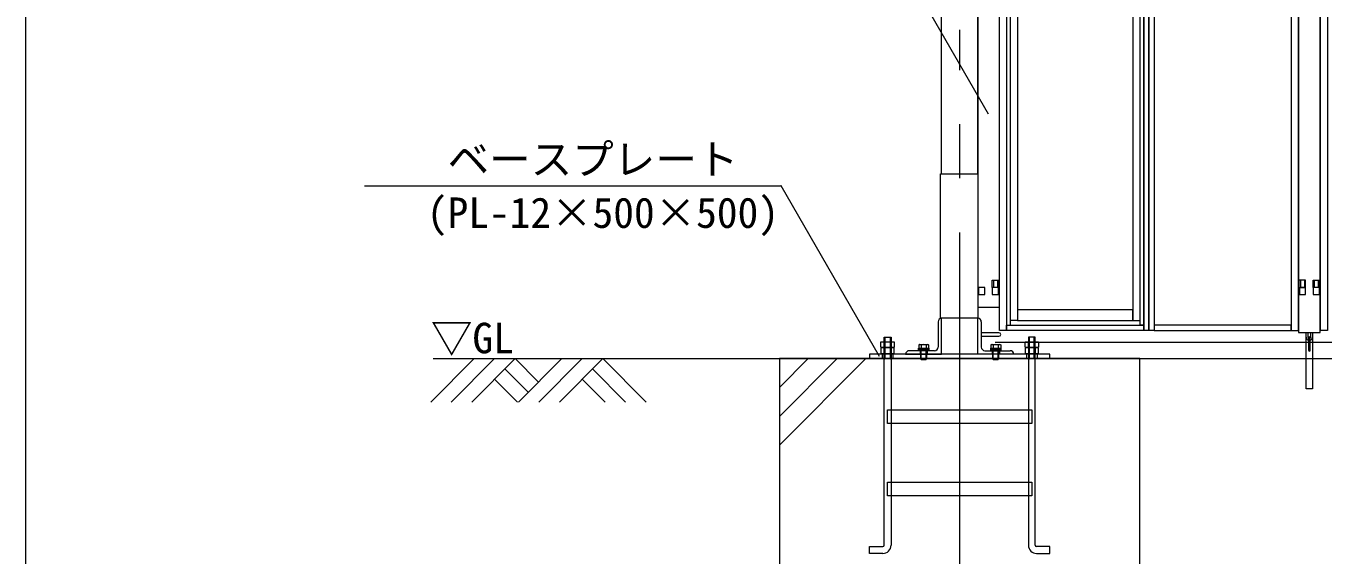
# Model space of a CAD drawing. Units: millimetres, scale not verified. Extents: x -35488 to -11338, y -17325 to 17325.
# Drawn here: x -35488 to -31890, y 3911 to 5377 of the extents above; entities that cross this region are included whole.
import ezdxf
from ezdxf.enums import TextEntityAlignment as Align

# ---------------------------------------------------------------- set-up
doc = ezdxf.new("R2010")
doc.units = ezdxf.units.MM
doc.header["$LTSCALE"] = 150
for name, pattern in [('CHAIN2', [12, 9, -1, 1, -1]), ('DASHED1', [1.8, 1.2, -0.6]), ('DOUBLE_CHAIN2', [12.8, 9, -1, 0.6, -0.6, 0.6, -1])]:
    doc.linetypes.add(name, pattern=pattern)
for name, color, linetype, lineweight in [('0-5_ﾍﾞｰｽﾗｲﾝ', 5, 'Continuous', 18), ('0-6_ﾎﾞﾙﾄ類', 2, 'Continuous', 18), ('0-8_ﾜｲﾔｰﾛｰﾌﾟ', 7, 'DOUBLE_CHAIN2', 18), ('0-9_基礎工事用PCA大', 7, 'Continuous', 18), ('0-A_図面枠', 7, 'Continuous', 18), ('0-C_側固定棒', 7, 'Continuous', 18), ('1-0_中央走行棒', 7, 'Continuous', 18), ('1-4_通芯', 1, 'CHAIN2', 18), ('1-7_標準ﾊﾟﾈﾙ', 7, 'Continuous', 18), ('1-8_標準柱', 7, 'Continuous', 18), ('1-9_文字', 7, 'Continuous', 18), ('1-A_落とし棒', 7, 'Continuous', 18)]:
    doc.layers.add(name, color=color, linetype=linetype, lineweight=lineweight)
doc.styles.add('ＭＳ ゴシック', font='')
doc.styles.get('ＭＳ ゴシック').set_extended_font_data('MS Gothic')

msp = doc.modelspace()

# ---------------------------------------------------------------- linework, layer by layer
at = {"layer": '0-5_ﾍﾞｰｽﾗｲﾝ'}
msp.add_line((-34358.1, 4455), (-21498.1, 4455), dxfattribs=at)
at = {"layer": '0-6_ﾎﾞﾙﾄ類'}
for p, q in [((-33107.6, 4487), (-33107.6, 4501.6)), ((-33088.6, 4487), (-33088.6, 4501.6)), ((-32707.6, 4487), (-32707.6, 4501.6)), ((-32688.6, 4487), (-32688.6, 4501.6)), ((-33107.6, 4484.2), (-33107.6, 4469.6)), ((-33088.6, 4484.2), (-33088.6, 4469.6)), ((-33010, 4494), (-33011.8, 4492.9)), ((-33011.8, 4492.9), (-33011.8, 4484.2)), ((-33011.8, 4484.2), (-32984.5, 4484.2)), ((-33010, 4494), (-32986.3, 4494)), ((-33009.4, 4484), (-32986.9, 4484)), ((-33006.1, 4455), (-33006.1, 4477)), ((-33004.9, 4492.9), (-33004.9, 4484.2)), ((-33004.9, 4452.2), (-33004.9, 4477)), ((-32999.3, 4481), (-32998.2, 4477)), ((-32998, 4481), (-32996.9, 4477)), ((-32991.3, 4492.9), (-32991.3, 4484.2)), ((-32990.1, 4455), (-32990.1, 4477)), ((-32986.3, 4494), (-32984.5, 4492.9)), ((-32984.5, 4492.9), (-32984.5, 4484.2)), ((-32809.9, 4494), (-32811.8, 4492.9)), ((-32811.8, 4492.9), (-32811.8, 4484.2)), ((-32811.8, 4484.2), (-32784.4, 4484.2)), ((-32809.9, 4494), (-32786.3, 4494)), ((-32809.4, 4484), (-32786.9, 4484)), ((-32806.1, 4455), (-32806.1, 4477)), ((-32805, 4492.9), (-32805, 4484.2)), ((-32804.9, 4452.2), (-32804.9, 4477)), ((-32799.3, 4481), (-32798.2, 4477)), ((-32798, 4481), (-32796.9, 4477)), ((-32791.3, 4492.9), (-32791.3, 4484.2)), ((-32790.1, 4455), (-32790.1, 4477)), ((-32786.3, 4494), (-32784.4, 4492.9)), ((-32784.4, 4492.9), (-32784.4, 4484.2)), ((-32707.6, 4484.2), (-32707.6, 4469.6)), ((-32688.6, 4484.2), (-32688.6, 4469.6)), ((-33006.1, 4455), (-33004.9, 4452.2)), ((-32806.1, 4455), (-32804.9, 4452.2))]:
    msp.add_line(p, q, dxfattribs=at)
for points in [[(-33116.6, 4487), (-33116.6, 4501.6), (-33079.7, 4501.6), (-33079.7, 4487), (-33082.1, 4485.6), (-33114.1, 4485.6)], [(-32716.6, 4487), (-32716.6, 4501.6), (-32679.6, 4501.6), (-32679.6, 4487), (-32682.1, 4485.6), (-32714.1, 4485.6)], [(-33116.6, 4484.2), (-33116.6, 4469.6), (-33079.7, 4469.6), (-33079.7, 4484.2), (-33082.1, 4485.6), (-33114.1, 4485.6)], [(-33116.1, 4469.6), (-33080.1, 4469.6), (-33080.1, 4467), (-33116.1, 4467)], [(-32984.1, 4484), (-32984.1, 4481), (-33012.1, 4481), (-33012.1, 4484)], [(-33012.1, 4481), (-32984.1, 4481), (-32984.1, 4477), (-33012.1, 4477)], [(-32784.1, 4484), (-32784.1, 4481), (-32812.1, 4481), (-32812.1, 4484)], [(-32812.1, 4481), (-32784.1, 4481), (-32784.1, 4477), (-32812.1, 4477)], [(-32716.6, 4484.2), (-32716.6, 4469.6), (-32679.6, 4469.6), (-32679.6, 4484.2), (-32682.1, 4485.6), (-32714.1, 4485.6)], [(-32716.1, 4469.6), (-32680.1, 4469.6), (-32680.1, 4467), (-32716.1, 4467)]]:
    msp.add_lwpolyline(points, close=True, dxfattribs=at)
for points in [[(-33004.9, 4452.2), (-32991.3, 4452.2), (-32991.3, 4477)], [(-32804.9, 4452.2), (-32791.3, 4452.2), (-32791.3, 4477)], [(-33006.1, 4455), (-32990.1, 4455), (-32991.3, 4452.2)], [(-32806.1, 4455), (-32790.1, 4455), (-32791.3, 4452.2)]]:
    msp.add_lwpolyline(points, dxfattribs=at)
for centre, radius, start, end in [((-33112.1, 4494.8), 8.96, 240, 300), ((-33112.1, 4476.4), 8.96, 60, 120), ((-33098.1, 4518), 32.5, 252.932, 287.068), ((-33098.1, 4453.2), 32.5, 72.932, 107.068), ((-33084.1, 4494.8), 8.94, 239.975, 300.025), ((-33084.1, 4476.4), 8.94, 59.975, 120.025), ((-33008.4, 4488), 6.04, 55.616, 124.384), ((-33009.4, 4484.2), 0.19, 180, 270), ((-32998.1, 4471.4), 22.6, 72.412, 107.588), ((-32987.9, 4488), 6.04, 55.616, 124.384), ((-32986.9, 4484.2), 0.19, 270, 0), ((-32808.4, 4488), 6.04, 55.616, 124.384), ((-32809.4, 4484.2), 0.19, 180, 270), ((-32798.1, 4471.4), 22.6, 72.412, 107.588), ((-32787.9, 4488), 6.04, 55.616, 124.384), ((-32786.9, 4484.2), 0.19, 270, 0), ((-32712.1, 4494.8), 8.96, 240, 300), ((-32712.1, 4476.4), 8.96, 60, 120), ((-32698.1, 4518), 32.5, 252.932, 287.068), ((-32698.1, 4453.2), 32.5, 72.932, 107.068), ((-32684.1, 4494.8), 8.94, 239.975, 300.025), ((-32684.1, 4476.4), 8.94, 59.975, 120.025)]:
    msp.add_arc(centre, radius, start, end, dxfattribs=at)
at = {"layer": '0-8_ﾜｲﾔｰﾛｰﾌﾟ'}
msp.add_line((-22098.1, 4500), (-32799.7, 4500), dxfattribs=at)
at = {"layer": '0-9_基礎工事用PCA大', "color": 4, "linetype": 'DASHED1', "lineweight": 9}
for p, q in [((-33112.8, 4467), (-33112.8, 4455)), ((-33083.1, 4467), (-33083.1, 4455)), ((-33006.1, 4467), (-33006.1, 4455)), ((-32990.1, 4467), (-32990.1, 4455)), ((-32806.1, 4467), (-32806.1, 4455)), ((-32790.1, 4467), (-32790.1, 4455)), ((-32713.1, 4467), (-32713.1, 4455)), ((-32683.1, 4467), (-32683.1, 4455)), ((-33088.6, 4313), (-33088.6, 4275)), ((-32707.6, 4313), (-32707.6, 4275)), ((-33088.6, 4113), (-33088.6, 4075)), ((-32707.6, 4113), (-32707.6, 4075))]:
    msp.add_line(p, q, dxfattribs=at)
at = {"layer": '0-9_基礎工事用PCA大'}
for p, q in [((-33398.1, 4215), (-33158.1, 4455)), ((-33398.1, 4295), (-33238.1, 4455)), ((-33398.1, 4375), (-33318.1, 4455)), ((-33088.6, 4275), (-33088.6, 4113)), ((-32707.6, 4275), (-32707.6, 4113)), ((-33088.6, 4075), (-33088.6, 3938)), ((-32707.6, 4075), (-32707.6, 3938))]:
    msp.add_line(p, q, dxfattribs=at)
for points in [[(-33107.6, 3938.1), (-33107.6, 4515), (-33088.6, 4515), (-33088.6, 4313)], [(-33107.6, 4452.5), (-33105.2, 4455), (-33105.2, 4515), (-33091.1, 4515), (-33091.1, 4455), (-33088.6, 4452.5)], [(-32688.6, 3938.1), (-32688.6, 4515), (-32707.6, 4515), (-32707.6, 4313)], [(-32688.6, 4452.5), (-32691.1, 4455), (-32691.1, 4515), (-32705.1, 4515), (-32705.1, 4455), (-32707.6, 4452.5)], [(-33111.6, 3915), (-33148.6, 3915), (-33148.6, 3934.1), (-33111.6, 3934.1)], [(-32684.6, 3915), (-32647.7, 3915), (-32647.7, 3934.1), (-32684.6, 3934.1)]]:
    msp.add_lwpolyline(points, dxfattribs=at)
for points in [[(-33148.1, 4455), (-32648.1, 4455), (-32648.1, 4467), (-33148.1, 4467)], [(-33398.1, 3455), (-32398.1, 3455), (-32398.1, 4455), (-33398.1, 4455)], [(-33098.1, 4313), (-32698.1, 4313), (-32698.1, 4275), (-33098.1, 4275)], [(-33098.1, 4113), (-32698.1, 4113), (-32698.1, 4075), (-33098.1, 4075)]]:
    msp.add_lwpolyline(points, close=True, dxfattribs=at)
for centre, radius, start, end in [((-33111.6, 3938.1), 4, 270, 0), ((-33111.6, 3938), 23, 270, 0), ((-32684.6, 3938), 23, 180, 270), ((-32684.6, 3938.1), 4, 180, 270)]:
    msp.add_arc(centre, radius, start, end, dxfattribs=at)
at = {"layer": '0-A_図面枠'}
msp.add_lwpolyline([(-35488.1, 17325), (-11338.1, 17325), (-11338.1, 675), (-35488.1, 675)], close=True, dxfattribs=at)
at = {"layer": '0-C_側固定棒'}
msp.add_line((-32788.1, 4672.6), (-32788.1, 6024.1), dxfattribs=at)
msp.add_lwpolyline([(-32788.1, 7415.6), (-32788.1, 8267.6), (-32848.1, 8267.6), (-32848.1, 4597.6), (-32788.1, 4597.6), (-32788.1, 4652.6)], dxfattribs=at)
for points in [[(-32845.8, 4632.6), (-32828.5, 4632.6), (-32828.5, 4652.6), (-32845.8, 4652.6)], [(-32807.8, 4632.6), (-32790.5, 4632.6), (-32790.5, 4652.6), (-32807.8, 4652.6)]]:
    msp.add_lwpolyline(points, close=True, dxfattribs=at)
at = {"layer": '1-0_中央走行棒'}
for p, q in [((-31958.1, 6024.1), (-31958.1, 4672.6)), ((-31898.1, 4672.6), (-31898.1, 6024.1)), ((-31936.7, 4514.5), (-31936.7, 4527.6)), ((-31931.7, 4514.5), (-31931.7, 4527.6)), ((-31930.6, 4513.1), (-31930.6, 4478.1)), ((-31925.6, 4478.1), (-31925.6, 4513.1)), ((-31924.7, 4527.6), (-31924.7, 4514.5)), ((-31919.7, 4527.6), (-31919.7, 4514.5))]:
    msp.add_line(p, q, dxfattribs=at)
msp.add_lwpolyline([(-31958.1, 4652.6), (-31958.1, 4527.6), (-31898.1, 4527.6), (-31898.1, 4652.6)], dxfattribs=at)
for points in [[(-31955.8, 4632.6), (-31938.5, 4632.6), (-31938.5, 4652.6), (-31955.8, 4652.6)], [(-31917.8, 4632.6), (-31900.5, 4632.6), (-31900.5, 4652.6), (-31917.8, 4652.6)]]:
    msp.add_lwpolyline(points, close=True, dxfattribs=at)
for centre, radius, start, end in [((-31928.2, 4514.5), 8.51, 180, 253.254), ((-31928.2, 4514.5), 3.5, 180, 225.592), ((-31928.1, 4513.1), 2.5, 0, 180), ((-31928.2, 4514.5), 8.51, 287.463, 0), ((-31928.2, 4514.5), 3.5, 316.787, 0), ((-31928.1, 4478.1), 2.5, 180, 0)]:
    msp.add_arc(centre, radius, start, end, dxfattribs=at)
at = {"layer": '1-4_通芯'}
msp.add_line((-32898.1, 3455), (-32898.1, 5367), dxfattribs=at)
at = {"layer": '1-7_標準ﾊﾟﾈﾙ', "color": 4, "linetype": 'DASHED1', "lineweight": 9}
for p, q in [((-32804.6, 4672.6), (-32804.6, 4652.6)), ((-32793.6, 4672.6), (-32793.6, 4652.6)), ((-31952.6, 4672.6), (-31952.6, 4652.6)), ((-31941.6, 4672.6), (-31941.6, 4652.6)), ((-31914.6, 4672.6), (-31914.6, 4652.6)), ((-31903.6, 4672.6), (-31903.6, 4652.6))]:
    msp.add_line(p, q, dxfattribs=at)
at = {"layer": '1-7_標準ﾊﾟﾈﾙ'}
for p, q in [((-32791.4, 4672.6), (-32791.4, 4652.6)), ((-31954.8, 4672.6), (-31954.8, 4652.6)), ((-31901.4, 4672.6), (-31901.4, 4652.6))]:
    msp.add_line(p, q, dxfattribs=at)
for points in [[(-32787.6, 7535.6), (-32767.9, 7535.6), (-32767.9, 4532.6), (-32787.6, 4532.6)], [(-32387.4, 7535.6), (-32373.1, 7535.6), (-32373.1, 4532.6), (-32387.4, 4532.6)], [(-32373.1, 7535.6), (-32358.9, 7535.6), (-32358.9, 4532.6), (-32373.1, 4532.6)], [(-31958.6, 7535.6), (-31978.4, 7535.6), (-31978.4, 4532.6), (-31958.6, 4532.6)], [(-31897.6, 7535.6), (-31877.9, 7535.6), (-31877.9, 4532.6), (-31897.6, 4532.6)], [(-32767.9, 4548.1), (-32757.6, 4548.1), (-32757.6, 6524.1), (-32767.9, 6524.1)], [(-32387.4, 4548.1), (-32397.6, 4548.1), (-32397.6, 6524.1), (-32387.4, 6524.1)], [(-32397.6, 6511.6), (-32417.6, 6511.6), (-32417.6, 4560.6), (-32397.6, 4560.6)], [(-32737.6, 4560.6), (-32417.6, 4560.6), (-32417.6, 4590.6), (-32737.6, 4590.6)], [(-32387.4, 4532.6), (-32767.9, 4532.6), (-32767.9, 4548.1), (-32387.4, 4548.1)], [(-32358.9, 4532.6), (-31978.4, 4532.6), (-31978.4, 4548.1), (-32358.9, 4548.1)]]:
    msp.add_lwpolyline(points, close=True, dxfattribs=at)
for points in [[(-32737.6, 5458.6), (-32737.6, 4560.6), (-32757.6, 4560.6), (-32757.6, 5519.6)], [(-32787.6, 4652.6), (-32807.6, 4652.6), (-32807.6, 4672.6), (-32787.6, 4672.6)], [(-31958.6, 4652.6), (-31938.6, 4652.6), (-31938.6, 4672.6), (-31958.6, 4672.6)], [(-31897.6, 4652.6), (-31917.6, 4652.6), (-31917.6, 4672.6), (-31897.6, 4672.6)]]:
    msp.add_lwpolyline(points, dxfattribs=at)
at = {"layer": '1-8_標準柱'}
for p, q in [((-32948.1, 4967), (-32948.1, 8417)), ((-32848.1, 4967), (-32848.1, 8417)), ((-32958.1, 4557), (-32958.1, 4487)), ((-32838.1, 4557), (-32838.1, 4487)), ((-32968.1, 4477), (-33038.1, 4477)), ((-32848.1, 4467), (-32948.1, 4467)), ((-32828.1, 4477), (-32758.1, 4477))]:
    msp.add_line(p, q, dxfattribs=at)
at = {"layer": '1-8_標準柱', "color": 4, "linetype": 'DASHED1', "lineweight": 9}
for p, q in [((-33008.1, 4477), (-33008.1, 4467)), ((-32988.1, 4477), (-32988.1, 4467)), ((-32808.1, 4477), (-32808.1, 4467)), ((-32788.1, 4477), (-32788.1, 4467))]:
    msp.add_line(p, q, dxfattribs=at)
at = {"layer": '1-8_標準柱'}
msp.add_lwpolyline([(-32951.3, 4967), (-32848.1, 4967), (-32848.1, 4567), (-32951.3, 4567)], close=True, dxfattribs=at)
for points in [[(-33048.1, 4467), (-32948.1, 4467), (-32948.1, 4567)], [(-32748.1, 4467), (-32848.1, 4467), (-32848.1, 4567)], [(-32789.1, 4527), (-32838.1, 4527), (-32838.1, 4517), (-32789.1, 4517)]]:
    msp.add_lwpolyline(points, dxfattribs=at)
for centre, radius, start, end in [((-32948.1, 4557), 10, 90, 180), ((-32848.1, 4557), 10, 0, 90), ((-32789.1, 4522), 5, 270, 90), ((-33038.1, 4467), 10, 90, 180), ((-32968.1, 4487), 10, 270, 0), ((-32828.1, 4487), 10, 180, 270), ((-32758.1, 4467), 10, 0, 90)]:
    msp.add_arc(centre, radius, start, end, dxfattribs=at)
at = {"layer": '1-9_文字'}
for p, q in [((-32817.8, 5133), (-33453.8, 6234.6)), ((-34548.9, 4933.8), (-33394.1, 4933.8)), ((-33393.6, 4933.8), (-33394.1, 4933.8)), ((-33120.6, 4461), (-33393.6, 4933.8)), ((-34244.7, 4455), (-34364.9, 4334.7)), ((-34188, 4455), (-34308.2, 4334.7)), ((-34131.3, 4455), (-34251.5, 4334.7)), ((-34159.6, 4426.6), (-34094.8, 4361.9)), ((-34131.3, 4455), (-34066.5, 4390.2)), ((-34001.7, 4455), (-34121.9, 4334.7)), ((-33945, 4455), (-34065.2, 4334.7)), ((-33888.3, 4455), (-34008.5, 4334.7)), ((-33916.6, 4426.6), (-33824.7, 4334.7)), ((-33888.3, 4455), (-33768, 4334.7)), ((-34188, 4398.3), (-34124.4, 4334.7)), ((-33945, 4398.3), (-33881.4, 4334.7))]:
    msp.add_line(p, q, dxfattribs=at)
at = {"layer": '1-A_落とし棒'}
msp.add_lwpolyline([(-31919.6, 4527.6), (-31919.6, 4371.4), (-31936.6, 4371.4), (-31936.6, 4527.6)], close=True, dxfattribs=at)

# ---------------------------------------------------------------- texts
at = {"layer": '1-9_文字', "style": 'ＭＳ ゴシック'}
for s, p in [('\u3000\u3000ベースプレート\u3000\u3000\u3000', (-34548.9, 4940.3)), ('(PL-12×500×500)', (-34376.1, 4792.1)), ('▽GL', (-34364.9, 4444.7))]:
    msp.add_text(s, height=84.46, dxfattribs=at).set_placement(p, align=Align.BOTTOM_LEFT)

doc.saveas('drawing.dxf')
